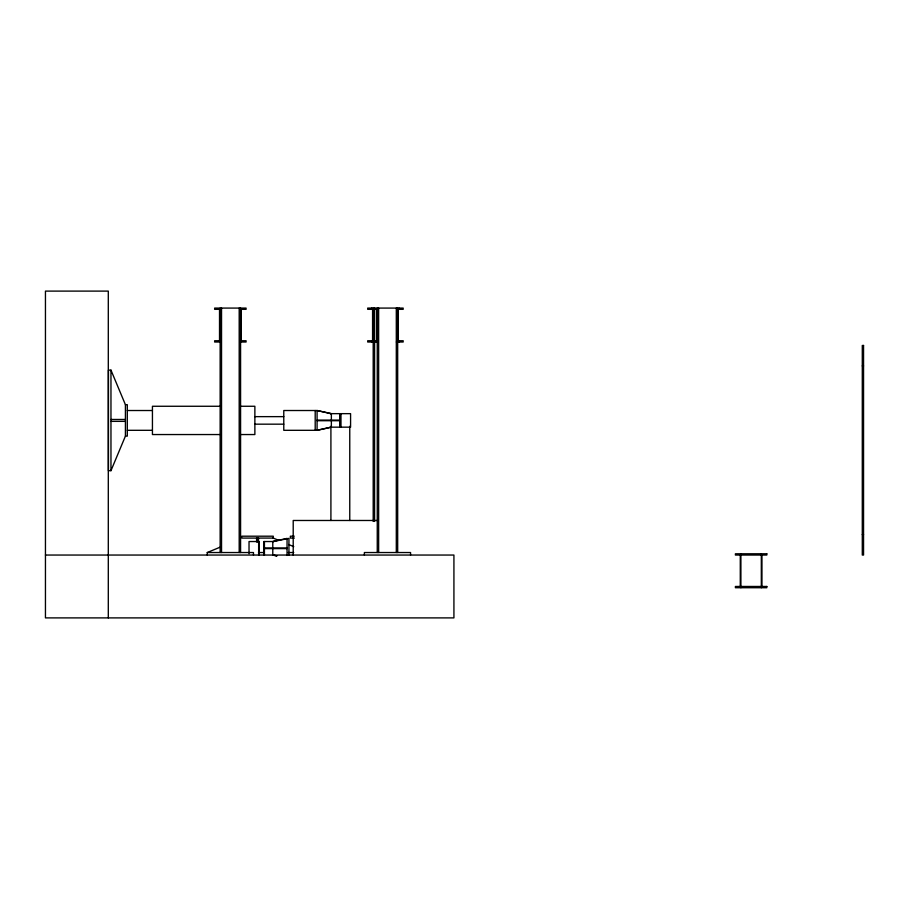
<?xml version="1.0" encoding="UTF-8"?>
<svg xmlns="http://www.w3.org/2000/svg" width="909" height="909" viewBox="0 0 909 909"><rect width="100%" height="100%" fill="white"/><g stroke="black" fill="none" stroke-linecap="round" stroke-linejoin="round"><path stroke-width="1.36" d="M110.966 470.68L125.419 436.115L125.419 404.698L110.966 370.133L108.455 370.133L108.455 470.68L110.966 470.68L110.966 370.133M207.286 555.047L207.275 552.536L220.08 547.184M331.103 427.162L317.082 430.309L283.778 430.309L283.778 410.516L317.082 410.516L331.365 413.652L331.365 427.162L317.082 430.309L317.082 410.516L331.103 413.652M273.041 541.537L288.937 538.389L288.937 555.365M220.148 309.333L214.649 309.333L214.649 308.083L246.078 308.083L246.078 309.333L240.578 309.333M377.258 309.333L367.702 309.333L367.702 308.083L403.176 308.083L403.176 309.333L397.676 309.333M220.148 340.75L214.649 340.75L214.649 342.011L220.148 342.011M240.578 340.75L246.078 340.75L246.078 342.011L240.578 342.011M377.258 340.75L367.702 340.75L367.702 342.011L377.258 342.011M397.676 340.75L403.176 340.75L403.176 342.011L396.381 342.011M862.289 365.895L863.55 365.895M125.419 404.698L127.305 404.698L127.305 436.115L125.419 436.115M219.796 406.266L152.439 406.266L152.439 434.547L219.796 434.547M240.84 406.266L254.872 406.266L254.872 434.547L240.84 434.547M127.305 410.516L152.439 410.516M330.092 413.652L350.579 413.652L350.579 427.162L330.092 427.162M254.872 416.64L283.778 416.64M110.966 419.469L125.419 419.469M317.082 420.094L339.705 420.094M317.082 420.719L339.705 420.719M110.966 421.356L125.419 421.356M254.872 424.173L283.778 424.173M127.305 430.309L152.439 430.309M377.621 520.482L293.209 520.482L293.209 555.047M862.289 534.628L863.55 534.628M294.277 536.196L290.357 536.196L290.357 538.083L294.38 538.083M273.268 538.083L241.851 538.083L241.851 536.196L273.268 536.196L273.268 538.083L278.393 540.219M274.041 541.537L263.803 541.537L263.803 555.047M264.428 547.979L287.051 547.979M264.428 548.604L287.051 548.604M207.275 552.536L253.463 552.536L253.463 555.047M258.497 552.536L264.133 552.536M288.096 552.536L293.732 552.536M45.45 555.047L453.921 555.047L453.921 617.893L45.45 617.893L45.45 291.107L108.296 291.107L108.296 617.893M276.666 555.91L272.78 555.047L272.78 541.537L287.051 538.389L287.051 555.456M274.313 555.331L276.859 555.91M288.63 544.502L293.755 546.65M761.958 555.047L761.958 586.464M761.322 553.786L761.322 587.725M740.903 553.786L740.903 587.725M740.278 555.047L740.278 586.464M410.561 555.047L410.561 552.536L364.373 552.536L364.373 555.047M399.131 308.083L399.131 309.333M399.131 340.75L399.131 342.011M398.312 309.333L398.312 340.75M397.676 308.083L397.676 552.536M396.301 308.083L396.301 552.536M378.644 308.083L378.644 552.536M377.258 308.083L377.258 552.536M376.633 309.333L376.633 340.75M374.588 308.083L374.588 521.448M373.201 308.083L373.201 521.448M372.576 309.333L372.576 340.75M371.758 308.083L371.758 309.333M371.758 340.75L371.758 342.011M349.76 426.298L349.76 520.482M340.966 413.652L340.966 427.162M340.341 413.652L340.341 427.162M339.705 413.652L339.705 427.162M330.91 426.298L330.91 520.482M315.196 410.516L315.196 430.309M264.428 541.537L264.428 555.047M259.281 555.047L259.281 541.537L249.032 541.537L249.032 553.695M258.645 541.537L258.645 555.047M258.497 538.083L258.497 542.025M257.554 538.083L257.554 542.025M256.611 538.083L256.611 542.025M241.203 309.333L241.203 340.75M240.578 308.083L240.578 552.536M239.192 308.083L239.192 552.536M221.535 308.083L221.535 552.536M220.148 308.083L220.148 552.536M219.523 309.333L219.523 340.75M863.55 345.465L862.289 345.465L862.289 555.047L863.55 555.047L863.55 345.465M766.821 553.786L735.404 553.786L735.404 555.047L766.821 555.047L766.821 553.786M766.821 586.464L735.404 586.464L735.404 587.725L766.821 587.725L766.821 586.464"/></g></svg>
